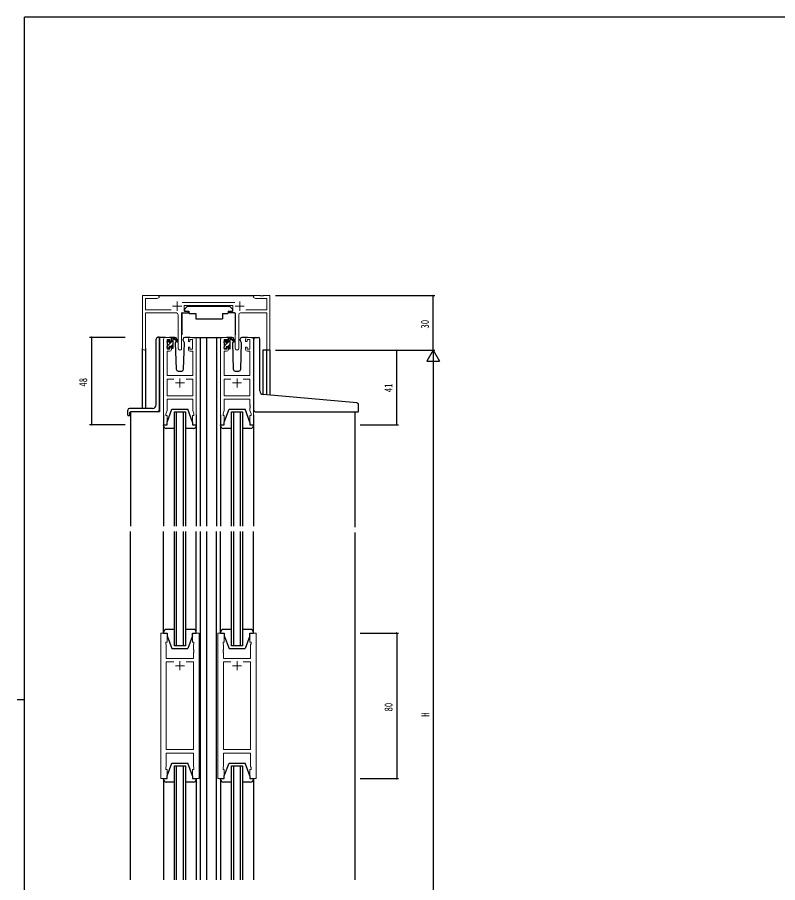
# Model space of a CAD drawing. Units: millimetres, scale not verified. Extents: x -567 to 567, y -403 to 403.
# Drawn here: x -566.7 to -148.6, y -76.7 to 399 of the extents above; entities that cross this region are included whole.
import ezdxf
from ezdxf.enums import TextEntityAlignment as Align

# ---------------------------------------------------------------- set-up
doc = ezdxf.new("R2010")
doc.units = ezdxf.units.MM
doc.header["$LTSCALE"] = 2
doc.layers.add('0-2_YKK_11', color=7, linetype='Continuous', lineweight=18)
for name, color, linetype in [('0-3_YKK_12', 2, 'Continuous'), ('0-4_YKK_13', 4, 'Continuous'), ('0-6_YKK_D', 6, 'Continuous'), ('0-7_YKK_ZWAK', 7, 'Continuous')]:
    doc.layers.add(name, color=color, linetype=linetype)
doc.styles.add('ＭＳ ゴシック', font='')
doc.styles.get('ＭＳ ゴシック').set_extended_font_data('MS Gothic')

msp = doc.modelspace()

# ---------------------------------------------------------------- linework, layer by layer
at = {"layer": '0-2_YKK_11', "color": 2}
for p, q in [((-478.776, 242.733), (-478.776, 237.733)), ((-444.376, 242.733), (-444.376, 237.733)), ((-481.276, 240.233), (-476.276, 240.233)), ((-446.876, 240.233), (-441.876, 240.233)), ((-477.276, 200.533), (-477.276, 195.533)), ((-445.876, 200.533), (-445.876, 195.533)), ((-479.776, 198.033), (-474.776, 198.033)), ((-448.376, 198.033), (-443.376, 198.033)), ((-477.276, 45.033), (-477.276, 40.033)), ((-445.876, 45.033), (-445.876, 40.033)), ((-474.776, 42.533), (-479.776, 42.533)), ((-448.376, 42.533), (-443.376, 42.533))]:
    msp.add_line(p, q, dxfattribs=at)
at = {"layer": '0-2_YKK_11'}
for p, q in [((-447.073, 242.163), (-476.084, 242.163)), ((-478.226, 235.533), (-478.226, 216.983)), ((-444.926, 216.983), (-444.926, 235.533)), ((-485.276, 223.033), (-482.976, 223.033)), ((-471.576, 223.033), (-469.276, 223.033)), ((-453.876, 223.033), (-451.576, 223.033)), ((-440.176, 223.033), (-437.876, 223.033)), ((-473.925, 200.103), (-470.206, 200.103)), ((-442.525, 200.103), (-438.806, 200.103)), ((-473.925, 44.603), (-469.776, 44.603)), ((-449.226, 44.603), (-453.376, 44.603))]:
    msp.add_line(p, q, dxfattribs=at)
for points in [[(-482.126, 238.163), (-496.146, 238.163), (-496.146, 244.403), (-489.867, 244.403), (-488.776, 245.033), (-488.776, 246.033), (-497.776, 246.033), (-497.776, 216.848)], [(-443.926, 236.533), (-429.406, 236.533), (-429.406, 216.033), (-427.776, 216.033), (-427.776, 246.033), (-431.318, 246.033), (-431.501, 245.913), (-432.051, 245.913), (-432.234, 246.033), (-432.318, 246.033), (-432.501, 245.913), (-433.051, 245.913), (-433.234, 246.033), (-436.776, 246.033), (-436.776, 245.033), (-435.685, 244.403), (-429.406, 244.403), (-429.406, 238.163), (-441.025, 238.163)], [(-476.326, 216.983), (-476.326, 236.533), (-472.976, 236.533), (-472.976, 237.533), (-474.976, 237.533), (-474.976, 240.533), (-448.176, 240.533), (-448.176, 237.533), (-450.176, 237.533), (-450.176, 236.533), (-446.826, 236.533), (-446.826, 216.983)], [(-496.146, 216.848), (-496.146, 236.533), (-479.226, 236.533)], [(-468.276, 222.033), (-468.276, 175.033), (-470.276, 175.033), (-470.276, 180.033), (-469.576, 180.033), (-469.576, 181.033), (-470.206, 182.764), (-470.206, 184.075), (-470.086, 184.258), (-470.086, 184.808), (-470.206, 184.992), (-470.206, 185.075), (-470.086, 185.258), (-470.086, 185.808), (-470.206, 185.992), (-470.206, 189.033), (-484.346, 189.033), (-484.346, 182.764), (-484.976, 181.033), (-484.976, 180.033), (-484.276, 180.033), (-484.276, 175.033), (-486.276, 175.033), (-486.276, 222.033)], [(-481.976, 222.033), (-481.976, 220.733), (-482.776, 220.733), (-482.776, 221.833), (-484.276, 221.833), (-484.276, 216.633), (-482.776, 216.633), (-482.776, 217.733), (-481.976, 217.733), (-481.976, 216.433)], [(-472.576, 216.433), (-472.576, 217.733), (-471.776, 217.733), (-471.776, 216.633), (-470.276, 216.633), (-470.276, 221.833), (-471.776, 221.833), (-471.776, 220.733), (-472.576, 220.733), (-472.576, 222.033)], [(-436.876, 222.033), (-436.876, 175.033), (-438.876, 175.033), (-438.876, 180.033), (-438.176, 180.033), (-438.176, 181.033), (-438.806, 182.764), (-438.806, 184.075), (-438.686, 184.258), (-438.686, 184.808), (-438.806, 184.992), (-438.806, 185.075), (-438.686, 185.258), (-438.686, 185.808), (-438.806, 185.992), (-438.806, 189.033), (-452.946, 189.033), (-452.946, 182.764), (-453.576, 181.033), (-453.576, 180.033), (-452.876, 180.033), (-452.876, 175.033), (-454.876, 175.033), (-454.876, 222.033)], [(-450.576, 222.033), (-450.576, 220.733), (-451.376, 220.733), (-451.376, 221.833), (-452.876, 221.833), (-452.876, 216.633), (-451.376, 216.633), (-451.376, 217.733), (-450.576, 217.733), (-450.576, 216.433)], [(-441.176, 216.433), (-441.176, 217.733), (-440.376, 217.733), (-440.376, 216.633), (-438.876, 216.633), (-438.876, 221.833), (-440.376, 221.833), (-440.376, 220.733), (-441.176, 220.733), (-441.176, 222.033)], [(-482.976, 215.433), (-484.346, 215.433), (-484.346, 202.033), (-470.206, 202.033), (-470.206, 215.433), (-471.576, 215.433)], [(-451.576, 215.433), (-452.946, 215.433), (-452.946, 202.033), (-438.806, 202.033), (-438.806, 215.433), (-440.176, 215.433)], [(-473.925, 200.103), (-470.206, 200.103), (-470.206, 190.963), (-484.346, 190.963), (-484.346, 200.103), (-480.626, 200.103)], [(-442.525, 200.103), (-438.806, 200.103), (-438.806, 190.963), (-452.946, 190.963), (-452.946, 200.103), (-449.226, 200.103)], [(-473.925, 44.603), (-469.776, 44.603), (-469.776, -3.537), (-484.776, -3.537), (-484.776, 44.603), (-480.626, 44.603)], [(-449.226, 44.603), (-453.376, 44.603), (-453.376, -3.537), (-438.376, -3.537), (-438.376, 44.603), (-442.525, 44.603)]]:
    msp.add_lwpolyline(points, dxfattribs=at)
for points in [[(-466.776, 60.533), (-466.776, -19.467), (-470.276, -19.467), (-470.276, -14.467), (-469.576, -14.467), (-469.576, -13.467), (-469.776, -12.917), (-469.776, -5.467), (-484.776, -5.467), (-484.776, -12.917), (-484.976, -13.467), (-484.976, -14.467), (-484.276, -14.467), (-484.276, -19.467), (-487.776, -19.467), (-487.776, 60.533), (-484.276, 60.533), (-484.276, 55.533), (-484.976, 55.533), (-484.976, 54.533), (-484.776, 53.984), (-484.776, 46.533), (-469.776, 46.533), (-469.776, 49.575), (-469.656, 49.758), (-469.656, 50.308), (-469.776, 50.492), (-469.776, 50.575), (-469.656, 50.758), (-469.656, 51.308), (-469.776, 51.492), (-469.776, 53.984), (-469.576, 54.533), (-469.576, 55.533), (-470.276, 55.533), (-470.276, 60.533)], [(-456.376, 60.533), (-456.376, -19.467), (-452.876, -19.467), (-452.876, -14.467), (-453.576, -14.467), (-453.576, -13.467), (-453.376, -12.917), (-453.376, -5.467), (-438.376, -5.467), (-438.376, -12.917), (-438.176, -13.467), (-438.176, -14.467), (-438.876, -14.467), (-438.876, -19.467), (-435.376, -19.467), (-435.376, 60.533), (-438.876, 60.533), (-438.876, 55.533), (-438.176, 55.533), (-438.176, 54.533), (-438.376, 53.984), (-438.376, 46.533), (-453.376, 46.533), (-453.376, 49.575), (-453.496, 49.758), (-453.496, 50.308), (-453.376, 50.492), (-453.376, 50.575), (-453.496, 50.758), (-453.496, 51.308), (-453.376, 51.492), (-453.376, 53.984), (-453.576, 54.533), (-453.576, 55.533), (-452.876, 55.533), (-452.876, 60.533)]]:
    msp.add_lwpolyline(points, close=True, dxfattribs=at)
for centre, radius, start, end in [((-479.226, 235.533), 1, 0.00001, 89.99999), ((-443.926, 235.533), 1, 90.00001, 179.99999), ((-485.276, 222.033), 1, 90.00001, 179.99999), ((-482.976, 222.033), 1, 0.00001, 89.99999), ((-471.576, 222.033), 1, 90.00001, 179.99999), ((-469.276, 222.033), 1, 0.00001, 89.99999), ((-453.876, 222.033), 1, 90.00001, 179.99999), ((-451.576, 222.033), 1, 0.00001, 89.99999), ((-440.176, 222.033), 1, 90.00001, 179.99999), ((-437.876, 222.033), 1, 0.00001, 89.99999), ((-496.961, 216.848), 0.815, 179.99999, 0.00001), ((-482.976, 216.433), 1, 270.00001, 359.99999), ((-477.276, 216.983), 0.95, 179.99999, 0.00001), ((-471.576, 216.433), 1, 180.00001, 269.99999), ((-451.576, 216.433), 1, 270.00001, 359.99999), ((-445.876, 216.983), 0.95, 179.99999, 0.00001), ((-440.176, 216.433), 1, 180.00001, 269.99999)]:
    msp.add_arc(centre, radius, start, end, dxfattribs=at)
at = {"layer": '0-3_YKK_12'}
for p, q in [((-489.276, 246.033), (-436.276, 246.033)), ((-485.276, 223.033), (-488.476, 223.033)), ((-470.426, 223.033), (-462.575, 223.033)), ((-466.076, 223.033), (-466.076, 119.283)), ((-462.575, 223.033), (-453.876, 223.033)), ((-462.575, 223.033), (-462.575, 119.283)), ((-457.076, 223.033), (-457.076, 119.283)), ((-437.876, 223.033), (-434.676, 223.033)), ((-497.776, 184.033), (-497.776, 216.848)), ((-496.146, 216.848), (-496.146, 184.033)), ((-431.676, 216.033), (-431.676, 191.649)), ((-427.776, 216.033), (-431.676, 216.033)), ((-429.406, 191.438), (-429.406, 216.033)), ((-427.776, 216.033), (-427.776, 191.295)), ((-480.276, 182.033), (-474.276, 182.033)), ((-480.276, 119.283), (-480.276, 182.033)), ((-479.276, 182.033), (-479.276, 119.283)), ((-475.276, 119.283), (-475.276, 182.033)), ((-474.276, 182.033), (-474.276, 119.283)), ((-448.876, 182.033), (-442.876, 182.033)), ((-448.876, 119.283), (-448.876, 182.033)), ((-447.876, 182.033), (-447.876, 119.283)), ((-443.876, 119.283), (-443.876, 182.033)), ((-442.876, 182.033), (-442.876, 119.283)), ((-381.076, 182.032), (-381.076, 118.783)), ((-504.476, -75.217), (-504.476, 116.283)), ((-480.276, 53.533), (-480.276, 116.283)), ((-479.276, 116.283), (-479.276, 53.533)), ((-475.276, 53.533), (-475.276, 116.283)), ((-474.276, 116.283), (-474.276, 53.533)), ((-466.076, 116.283), (-466.076, -75.217)), ((-462.575, 116.283), (-462.575, -75.217)), ((-457.076, -75.217), (-457.076, 116.283)), ((-448.876, 53.533), (-448.876, 116.283)), ((-447.876, 116.283), (-447.876, 53.533)), ((-443.876, 53.533), (-443.876, 116.283)), ((-442.876, 116.283), (-442.876, 53.533)), ((-381.076, 115.783), (-381.076, -75.217)), ((-466.076, 68.533), (-466.076, -21.467)), ((-462.575, 68.533), (-462.575, -21.467)), ((-466.076, 65.533), (-466.076, -24.467)), ((-462.575, 65.533), (-462.575, -24.467)), ((-381.076, 65.533), (-381.076, -24.467)), ((-474.276, 53.533), (-480.276, 53.533)), ((-442.876, 53.533), (-448.876, 53.533)), ((-480.276, -12.467), (-474.276, -12.467)), ((-480.276, -75.217), (-480.276, -12.467)), ((-479.276, -12.467), (-479.276, -75.217)), ((-475.276, -75.217), (-475.276, -12.467)), ((-474.276, -12.467), (-474.276, -75.217)), ((-448.876, -12.467), (-442.876, -12.467)), ((-448.876, -75.217), (-448.876, -12.467)), ((-447.876, -12.467), (-447.876, -75.217)), ((-443.876, -75.217), (-443.876, -12.467)), ((-442.876, -12.467), (-442.876, -75.217))]:
    msp.add_line(p, q, dxfattribs=at)
msp.add_lwpolyline([(-488.476, 223.033), (-488.476, 182.033), (-504.476, 182.033), (-504.476, 119.283)], dxfattribs=at)
at = {"layer": '0-4_YKK_13'}
for p, q in [((-473.173, 240.133), (-449.973, 240.133)), ((-476.223, 236.233), (-476.223, 224.533)), ((-475.923, 236.533), (-472.285, 236.533)), ((-474.773, 237.533), (-472.373, 237.533)), ((-472.373, 237.533), (-472.373, 237.033)), ((-472.373, 237.033), (-472.232, 236.233)), ((-472.232, 236.233), (-468.573, 236.233)), ((-468.573, 236.233), (-468.573, 233.233)), ((-468.573, 233.233), (-453.914, 233.233)), ((-453.914, 236.233), (-453.914, 233.233)), ((-453.914, 236.233), (-450.914, 236.233)), ((-450.773, 237.033), (-450.914, 236.233)), ((-447.228, 236.532), (-450.867, 236.533)), ((-450.773, 237.533), (-450.773, 237.033)), ((-450.773, 237.533), (-448.373, 237.533)), ((-446.928, 236.232), (-446.929, 224.533)), ((-490.275, 186.033), (-490.275, 222.143)), ((-489.362, 223.139), (-489.275, 223.146)), ((-488.777, 223.19), (-489.275, 223.146)), ((-488.777, 223.19), (-488.777, 183.033)), ((-484.275, 220.527), (-483.217, 221.585)), ((-484.275, 220.333), (-484.275, 220.933)), ((-484.187, 221.145), (-483.687, 221.645)), ((-484.075, 218.482), (-480.975, 221.582)), ((-484.075, 218.033), (-484.075, 220.133)), ((-483.175, 221.433), (-483.175, 221.094)), ((-479.989, 223.033), (-482.976, 223.033)), ((-482.714, 220.633), (-481.975, 220.633)), ((-482.079, 218.233), (-480.975, 219.337)), ((-481.975, 220.633), (-481.975, 222.733)), ((-481.951, 222.851), (-481.793, 223.009)), ((-481.675, 223.033), (-480.885, 223.033)), ((-480.975, 222.533), (-480.975, 223.033)), ((-480.975, 217.333), (-480.975, 221.933)), ((-480.691, 222.963), (-478.509, 220.915)), ((-478.542, 220.57), (-480.682, 222.267)), ((-479.218, 221.106), (-479.818, 220.066)), ((-479.818, 220.066), (-479.309, 205.498)), ((-478.971, 221.533), (-479.04, 221.413)), ((-478.99, 222.068), (-478.971, 221.533)), ((-475.581, 221.533), (-475.562, 222.068)), ((-474.733, 220.066), (-475.581, 221.533)), ((-474.733, 220.066), (-475.581, 221.533)), ((-475.242, 205.498), (-474.733, 220.066)), ((-471.576, 223.033), (-474.562, 223.033)), ((-452.875, 220.496), (-451.897, 221.474)), ((-452.875, 220.133), (-452.875, 220.733)), ((-452.787, 220.945), (-452.287, 221.445)), ((-452.675, 218.451), (-450.693, 220.433)), ((-452.675, 217.833), (-452.675, 219.933)), ((-451.775, 221.233), (-451.775, 220.894)), ((-448.589, 223.033), (-451.576, 223.033)), ((-451.314, 220.433), (-450.575, 220.433)), ((-450.848, 218.033), (-449.575, 219.306)), ((-450.575, 220.433), (-450.575, 222.533)), ((-450.575, 220.551), (-449.575, 221.551)), ((-450.275, 222.833), (-449.485, 222.833)), ((-449.575, 222.333), (-449.575, 222.833)), ((-449.575, 217.133), (-449.575, 221.733)), ((-449.291, 222.763), (-447.109, 220.715)), ((-447.142, 220.37), (-449.282, 222.067)), ((-447.898, 220.969), (-448.418, 220.066)), ((-448.418, 220.066), (-447.909, 205.498)), ((-447.571, 221.533), (-447.715, 221.284)), ((-447.59, 222.068), (-447.571, 221.533)), ((-444.181, 221.533), (-444.162, 222.068)), ((-444.031, 221.275), (-444.181, 221.533)), ((-443.333, 220.066), (-444.181, 221.533)), ((-443.842, 205.498), (-443.333, 220.066)), ((-440.176, 223.033), (-443.162, 223.033)), ((-436.578, 192.065), (-436.578, 222.035)), ((-435.578, 223.035), (-434.278, 223.035)), ((-433.278, 193.609), (-433.278, 222.035)), ((-484.275, 217.333), (-484.275, 217.833)), ((-483.475, 217.033), (-483.975, 217.033)), ((-483.175, 218.233), (-481.975, 218.233)), ((-483.175, 218.233), (-483.175, 217.333)), ((-481.975, 218.233), (-481.975, 217.333)), ((-481.275, 217.033), (-481.675, 217.033)), ((-452.875, 217.133), (-452.875, 217.633)), ((-452.075, 216.833), (-452.575, 216.833)), ((-452.046, 216.835), (-451.777, 217.105)), ((-451.775, 218.033), (-450.575, 218.033)), ((-451.775, 218.033), (-451.775, 217.133)), ((-450.575, 218.033), (-450.575, 217.133)), ((-449.875, 216.833), (-450.275, 216.833)), ((-449.791, 216.845), (-449.587, 217.049)), ((-478.31, 204.533), (-476.241, 204.533)), ((-446.91, 204.533), (-444.841, 204.533)), ((-436.578, 183.035), (-436.578, 192.065)), ((-379.991, 187.115), (-431.453, 191.617)), ((-379.078, 182.335), (-379.078, 186.119)), ((-505.975, 180.333), (-505.975, 183.033)), ((-492.275, 184.033), (-504.975, 184.033)), ((-504.775, 180.333), (-504.775, 181.733)), ((-489.777, 182.033), (-504.475, 182.033)), ((-484.276, 176.533), (-481.676, 183.533)), ((-481.676, 183.533), (-472.876, 183.533)), ((-470.276, 176.533), (-472.876, 183.533)), ((-452.876, 176.533), (-450.276, 183.533)), ((-450.276, 183.533), (-441.476, 183.533)), ((-438.876, 176.533), (-441.476, 183.533)), ((-435.578, 182.035), (-379.378, 182.035)), ((-505.675, 180.033), (-505.075, 180.033)), ((-486.276, 180.533), (-486.276, 119.283)), ((-484.276, 175.033), (-484.276, 176.533)), ((-470.276, 176.533), (-470.276, 175.033)), ((-468.276, 180.533), (-468.276, 119.283)), ((-454.876, 180.533), (-454.876, 119.283)), ((-452.876, 175.033), (-452.876, 176.533)), ((-438.876, 176.533), (-438.876, 175.033)), ((-436.876, 180.533), (-436.876, 119.283)), ((-486.276, 175.033), (-484.276, 175.033)), ((-486.276, 174.533), (-486.276, 175.033)), ((-480.276, 173.033), (-484.776, 173.033)), ((-469.776, 173.033), (-474.276, 173.033)), ((-470.276, 175.033), (-468.276, 175.033)), ((-468.276, 175.033), (-468.276, 174.533)), ((-454.876, 175.033), (-452.876, 175.033)), ((-454.876, 174.533), (-454.876, 175.033)), ((-448.876, 173.033), (-453.376, 173.033)), ((-438.376, 173.033), (-442.876, 173.033)), ((-438.876, 175.033), (-436.876, 175.033)), ((-436.876, 175.033), (-436.876, 174.533)), ((-486.276, 60.533), (-486.276, 116.283)), ((-468.276, 60.533), (-468.276, 116.283)), ((-454.876, 60.533), (-454.876, 116.283)), ((-436.876, 60.533), (-436.876, 116.283)), ((-480.276, 62.533), (-484.776, 62.533)), ((-469.776, 62.533), (-474.276, 62.533)), ((-448.876, 62.533), (-453.376, 62.533)), ((-438.376, 62.533), (-442.876, 62.533)), ((-486.276, 61.033), (-486.276, 60.533)), ((-486.276, 60.533), (-484.276, 60.533)), ((-484.276, 60.533), (-484.276, 59.033)), ((-484.276, 59.033), (-481.676, 52.033)), ((-470.276, 59.033), (-472.876, 52.033)), ((-470.276, 60.533), (-468.276, 60.533)), ((-470.276, 59.033), (-470.276, 60.533)), ((-468.276, 60.533), (-468.276, 61.033)), ((-454.876, 61.033), (-454.876, 60.533)), ((-454.876, 60.533), (-452.876, 60.533)), ((-452.876, 60.533), (-452.876, 59.033)), ((-452.876, 59.033), (-450.276, 52.033)), ((-438.876, 59.033), (-441.476, 52.033)), ((-438.876, 60.533), (-436.876, 60.533)), ((-438.876, 59.033), (-438.876, 60.533)), ((-436.876, 60.533), (-436.876, 61.033)), ((-481.676, 52.033), (-472.876, 52.033)), ((-450.276, 52.033), (-441.476, 52.033)), ((-484.276, -17.967), (-481.676, -10.967)), ((-481.676, -10.967), (-472.876, -10.967)), ((-470.276, -17.967), (-472.876, -10.967)), ((-452.876, -17.967), (-450.276, -10.967)), ((-450.276, -10.967), (-441.476, -10.967)), ((-438.876, -17.967), (-441.476, -10.967)), ((-484.276, -19.467), (-484.276, -17.967)), ((-470.276, -17.967), (-470.276, -19.467)), ((-452.876, -19.467), (-452.876, -17.967)), ((-438.876, -17.967), (-438.876, -19.467)), ((-486.276, -19.467), (-484.276, -19.467)), ((-486.276, -19.967), (-486.276, -19.467)), ((-486.276, -19.467), (-486.276, -75.217)), ((-480.276, -21.467), (-484.776, -21.467)), ((-469.776, -21.467), (-474.276, -21.467)), ((-470.276, -19.467), (-468.276, -19.467)), ((-468.276, -19.467), (-468.276, -19.967)), ((-468.276, -19.467), (-468.276, -75.217)), ((-454.876, -19.467), (-452.876, -19.467)), ((-454.876, -19.967), (-454.876, -19.467)), ((-454.876, -19.467), (-454.876, -75.217)), ((-448.876, -21.467), (-453.376, -21.467)), ((-438.376, -21.467), (-442.876, -21.467)), ((-438.876, -19.467), (-436.876, -19.467)), ((-436.876, -19.467), (-436.876, -19.967)), ((-436.876, -19.467), (-436.876, -75.217))]:
    msp.add_line(p, q, dxfattribs=at)
for points in [[(-473.173, 240.133), (-474.773, 238.533), (-474.773, 237.533)], [(-449.973, 240.133), (-448.373, 238.533), (-448.373, 237.533)]]:
    msp.add_lwpolyline(points, dxfattribs=at)
for centre, radius, start, end in [((-475.923, 236.233), 0.3, 90, 180), ((-447.228, 236.232), 0.3, 359.99647, 89.99647), ((-489.275, 222.143), 1, 95, 180), ((-483.975, 220.933), 0.3, 135, 180), ((-484.075, 220.333), 0.2, 180, 270), ((-483.475, 221.433), 0.3, 0, 135), ((-483.175, 220.633), 0.25, 123.05573, 326.94427), ((-483.475, 221.094), 0.3, 303.05573, 0), ((-482.714, 220.333), 0.3, 90, 146.94427), ((-481.675, 222.733), 0.3, 90, 180), ((-480.975, 222.333), 0.2, 20.88332, 233.1301), ((-481.275, 221.933), 0.3, 0, 53.1301), ((-480.885, 222.733), 0.3, 49.89741, 90), ((-480.508, 222.512), 0.3, 200.88332, 234.62002), ((-479.989, 222.033), 1, 2, 90), ((-478.426, 220.733), 0.2, 234.62002, 114.62002), ((-474.562, 222.033), 1, 90, 178), ((-452.575, 220.733), 0.3, 135, 180), ((-452.675, 220.133), 0.2, 180, 270), ((-452.075, 221.233), 0.3, 0, 135), ((-451.775, 220.433), 0.25, 123.05573, 326.94427), ((-452.075, 220.894), 0.3, 303.05573, 0), ((-451.314, 220.133), 0.3, 90, 146.94427), ((-450.275, 222.533), 0.3, 90, 180), ((-449.575, 222.133), 0.2, 20.88332, 233.1301), ((-449.875, 221.733), 0.3, 0, 53.1301), ((-449.485, 222.533), 0.3, 49.89741, 90), ((-449.108, 222.311), 0.3, 200.88332, 234.62002), ((-448.589, 222.033), 1, 2, 90), ((-447.026, 220.533), 0.2, 234.62002, 114.62002), ((-443.162, 222.033), 1, 90, 178), ((-435.578, 222.035), 1, 90, 180), ((-434.278, 222.035), 1, 0, 90), ((-484.075, 217.833), 0.2, 90, 180), ((-483.975, 217.333), 0.3, 180, 270), ((-483.475, 217.333), 0.3, 270, 0), ((-481.675, 217.333), 0.3, 180, 270), ((-481.275, 217.333), 0.3, 270, 0), ((-452.675, 217.633), 0.2, 90, 180), ((-452.575, 217.133), 0.3, 180, 270), ((-452.075, 217.133), 0.3, 270, 0), ((-450.275, 217.133), 0.3, 180, 270), ((-449.875, 217.133), 0.3, 270, 0), ((-478.31, 205.533), 1, 182, 270), ((-476.241, 205.533), 1, 270, 358), ((-446.91, 205.533), 1, 182, 270), ((-444.841, 205.533), 1, 270, 358), ((-431.278, 193.609), 2, 180, 265), ((-492.275, 186.033), 2, 270, 0), ((-380.078, 186.119), 1, 0, 85), ((-504.975, 183.033), 1, 90, 180), ((-504.475, 181.733), 0.3, 90, 180), ((-489.777, 183.033), 1, 270, 0), ((-435.578, 183.035), 1, 180, 224.427), ((-435.578, 183.035), 1, 224.427, 238.63302), ((-435.578, 183.035), 1, 224.427, 270), ((-379.378, 182.335), 0.3, 270, 0), ((-505.675, 180.333), 0.3, 180, 270), ((-505.075, 180.333), 0.3, 270, 0), ((-484.776, 174.533), 1.5, 180, 270), ((-469.776, 174.533), 1.5, 270, 0), ((-453.376, 174.533), 1.5, 180, 270), ((-438.376, 174.533), 1.5, 270, 0), ((-484.776, 61.033), 1.5, 90, 180), ((-469.776, 61.033), 1.5, 0, 90), ((-453.376, 61.033), 1.5, 90, 180), ((-438.376, 61.033), 1.5, 0, 90), ((-484.776, -19.967), 1.5, 180, 270), ((-469.776, -19.967), 1.5, 270, 0), ((-453.376, -19.967), 1.5, 180, 270), ((-438.376, -19.967), 1.5, 270, 0)]:
    msp.add_arc(centre, radius, start, end, dxfattribs=at)
at = {"layer": '0-6_YKK_D'}
for p, q in [((-424.776, 246.033), (-337.076, 246.033)), ((-338.076, 216.033), (-338.076, 246.033)), ((-507.476, 223.033), (-526.976, 223.033)), ((-525.976, 223.033), (-525.976, 175.033)), ((-424.776, 216.033), (-337.076, 216.033)), ((-378.076, 216.033), (-357.076, 216.033)), ((-378.076, 216.033), (-337.076, 216.033)), ((-358.076, 175.033), (-358.076, 216.033)), ((-338.076, 216.033), (-341.576, 209.971)), ((-338.076, 216.033), (-338.076, 203.909)), ((-338.076, 216.033), (-334.576, 209.971)), ((-341.576, 209.971), (-334.576, 209.971)), ((-338.076, 209.033), (-338.076, -176.967)), ((-507.476, 175.033), (-526.976, 175.033)), ((-378.076, 175.033), (-357.076, 175.033)), ((-378.076, 60.533), (-357.076, 60.533)), ((-358.076, 60.533), (-358.076, -19.467)), ((-378.076, -19.467), (-357.076, -19.467))]:
    msp.add_line(p, q, dxfattribs=at)
for centre, start, end in [((-338.076, 246.033), 90, 270), ((-338.076, 246.033), 270, 90), ((-525.976, 223.033), 90, 270), ((-525.976, 223.033), 270, 90), ((-358.076, 216.033), 90, 270), ((-358.076, 216.033), 270, 90), ((-525.976, 175.033), 90, 270), ((-525.976, 175.033), 270, 90), ((-358.076, 175.033), 90, 270), ((-358.076, 175.033), 270, 90), ((-358.076, 60.533), 90, 270), ((-358.076, 60.533), 270, 90), ((-358.076, -19.467), 90, 270), ((-358.076, -19.467), 270, 90)]:
    msp.add_arc(centre, 0.106, start, end, dxfattribs=at)
at = {"layer": '0-7_YKK_ZWAK'}
for p, q in [((537.3, 399), (-562.7, 399)), ((-562.7, -351), (-562.7, 399)), ((-566.7, 24), (-562.7, 24))]:
    msp.add_line(p, q, dxfattribs=at)

# ---------------------------------------------------------------- texts
at = {"layer": '0-6_YKK_D', "style": 'ＭＳ ゴシック', "width": 0.8}
for s, p in [('30', (-339.076, 227.902)), ('48', (-526.976, 195.975)), ('41', (-359.076, 192.926)), ('80', (-359.076, 17.402)), ('H', (-338.876, 14.486))]:
    msp.add_text(s, height=4.399, rotation=90, dxfattribs=at).set_placement(p, align=Align.BOTTOM_LEFT)

doc.saveas('drawing.dxf')
